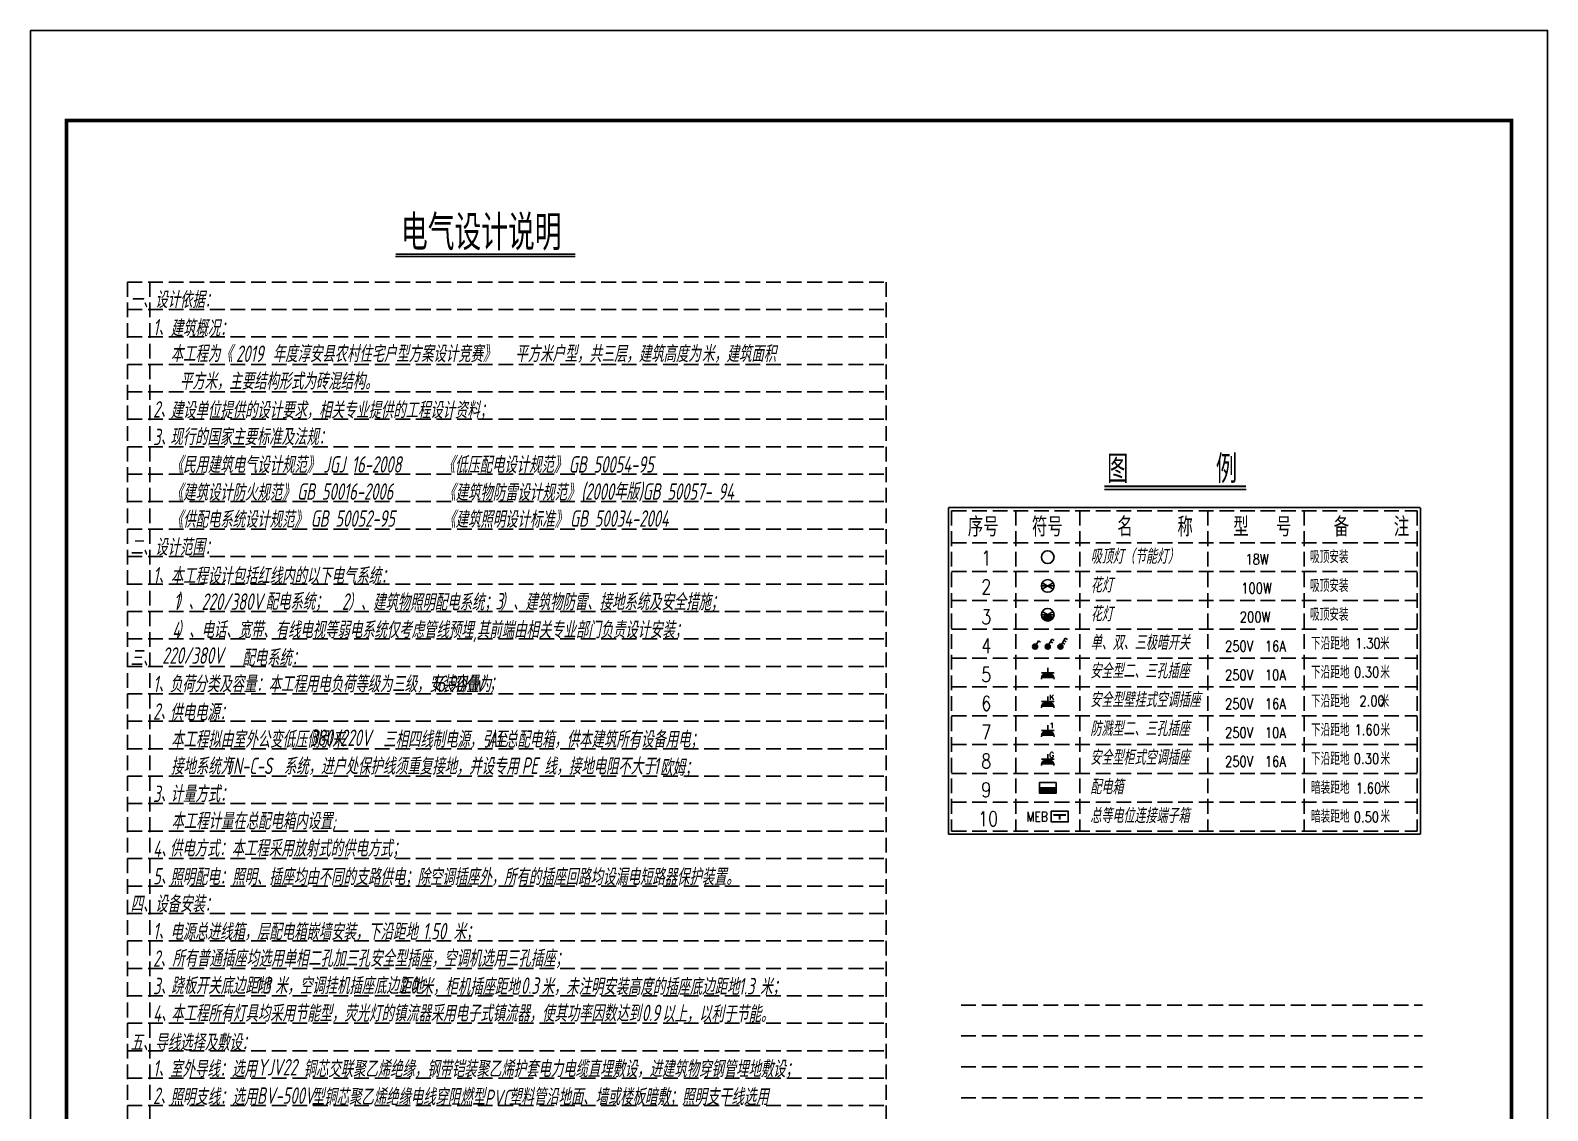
# Model space of a CAD drawing. Header units: millimetres. Extents: x -807114 to 558292, y -468455 to -61603.
# Drawn here: x -599457 to -573673, y -417475 to -399110 of the extents above; entities that cross this region are included whole.
import ezdxf
from ezdxf.enums import TextEntityAlignment as Align

# ---------------------------------------------------------------- set-up
doc = ezdxf.new("R2010")
doc.units = ezdxf.units.MM
doc.header["$LTSCALE"] = 1000
doc.linetypes.add('DASH', pattern=[0.35, 0.25, -0.1])
for name, color, linetype in [('EQUIP-动力', 3, 'Continuous'), ('EQUIP-照明', 3, 'Continuous'), ('EQUIP-箱柜', 3, 'Continuous'), ('lamp', 7, 'Continuous'), ('PUB_TEXT', 3, 'Continuous'), ('PUB_TITLE', 4, 'Continuous'), ('标注1', 7, 'Continuous')]:
    doc.layers.add(name, color=color, linetype=linetype)
doc.styles.add('_HZK', font='txt.shx', dxfattribs={"width": 0.8, "bigfont": 'HZK.shx'})
doc.styles.add('_HZTXT', font='txt', dxfattribs={"bigfont": 'HZTXT'})
doc.styles.add('_TCH_LABEL', font='COMPLEX', dxfattribs={"bigfont": 'GBCBIG'})
doc.styles.add('HZ_SIMPLEX', font='SIMPLEX.shx', dxfattribs={"width": 0.7, "bigfont": 'hztxt.shx'})
doc.styles.add('SIMPLEX', font='SIMPLEX.SHX')
doc.styles.add('TEXT', font='gbeitc.shx', dxfattribs={"width": 0.85, "bigfont": 'hztxt.shx'})

# ---------------------------------------------------------------- blocks, each defined once
blk = doc.blocks.new('G$CB05D023B')
at = {"layer": 'PUB_TITLE'}
blk.add_lwpolyline([(0, 36466), (0, 0), (25784, 0), (25784, 36466)], close=True, dxfattribs=at)
at = {"layer": 'PUB_TITLE', "const_width": 61.4}
blk.add_lwpolyline([(614, 34931), (614, 614), (25170, 614), (25170, 34931)], close=True, dxfattribs=at)
blk = doc.blocks.new('PPPP')
at = {"layer": 'EQUIP-动力'}
h = blk.add_hatch(color=256, dxfattribs=at)
edge = h.paths.add_edge_path()
edge.add_line((-12365, 164817), (-12018, 164817))
edge.add_arc((-12191, 164769), 180, 15.4332, 164.5668)
for p, q in [((-12190, 165093), (-12190, 164817)), ((-12370, 164949), (-12010, 164949)), ((-12365, 164817), (-12018, 164817)), ((-12364, 164817), (-12017, 164817))]:
    blk.add_line(p, q, dxfattribs=at)
for centre, start, end in [((-12190, 164769), 0, 180), ((-12191, 164769), 15.4332, 164.5668)]:
    blk.add_arc(centre, 180, start, end, dxfattribs=at)
blk = doc.blocks.new('rrrr')
at = {"layer": 'EQUIP-照明'}
h = blk.add_hatch(color=256, dxfattribs=at)
edge = h.paths.add_edge_path()
edge.add_arc((-128876, 125039), 72, 0, 360)
for p, q in [((-128745, 125273), (-128869, 125059)), ((-128817, 125149), (-128752, 125111)), ((-128781, 125211), (-128716, 125174)), ((-128745, 125273), (-128680, 125236))]:
    blk.add_line(p, q, dxfattribs=at)
blk.add_circle((-128876, 125039), 72, dxfattribs=at)
blk = doc.blocks.new('LLLL')
at = {"layer": 'EQUIP-照明'}
h = blk.add_hatch(color=256, dxfattribs=at)
edge = h.paths.add_edge_path()
edge.add_arc((-15117, 164271), 72, 0, 360)
for q in [(-15090, 164321), (-14961, 164396)]:
    blk.add_line((-15025, 164433), q, dxfattribs=at)
blk.add_circle((-15117, 164271), 72, dxfattribs=at)
blk = doc.blocks.new('HHHH')
at = {"layer": 'EQUIP-照明'}
h = blk.add_hatch(color=256, dxfattribs=at)
edge = h.paths.add_edge_path()
edge.add_arc((-14597, 164713), 72, 0, 360)
for p, q in [((-14482, 164920), (-14570, 164768)), ((-14518, 164858), (-14453, 164820)), ((-14482, 164920), (-14417, 164883))]:
    blk.add_line(p, q, dxfattribs=at)
blk.add_circle((-14597, 164713), 72, dxfattribs=at)
blk = doc.blocks.new('DDDD')
at = {"layer": 'EQUIP-照明'}
blk.add_hatch(color=256, dxfattribs=at).paths.add_polyline_path([(-14227, 165525), (-14383, 165435, 0.57735), (-14071, 165435)])
for p, q in [((-14407, 165525), (-14047, 165525)), ((-14383, 165615), (-14071, 165435)), ((-14071, 165615), (-14383, 165435))]:
    blk.add_line(p, q, dxfattribs=at)
blk.add_circle((-14227, 165525), 180, dxfattribs=at)
blk = doc.blocks.new('SSSS')
at = {"layer": 'EQUIP-照明'}
for p, q in [((-14919, 165525), (-14559, 165525)), ((-14583, 165615), (-14895, 165435)), ((-14895, 165615), (-14583, 165435))]:
    blk.add_line(p, q, dxfattribs=at)
blk.add_circle((-14739, 165525), 180, dxfattribs=at)

msp = doc.modelspace()

# ---------------------------------------------------------------- hatches: boundary and pattern name
at = {"layer": 'EQUIP-箱柜'}
msp.add_hatch(color=256, dxfattribs=at).paths.add_polyline_path([(-582023.6, -411986.5), (-582310.8, -411986.5), (-582310.8, -412076.2), (-582023.6, -412076.2)])

# ---------------------------------------------------------------- linework, layer by layer
msp.add_line((-593249.7, -402953.6), (-590198.1, -402953.6))
at = {"const_width": 27.2}
msp.add_lwpolyline([(-593249.7, -402917.1), (-590198.1, -402917.1)], dxfattribs=at)
at = {"layer": 'EQUIP-照明'}
msp.add_circle((-582167.2, -408066.1), 107.7, dxfattribs=at)
at = {"layer": 'EQUIP-箱柜'}
msp.add_line((-582310.8, -411986.5), (-582023.6, -411986.5), dxfattribs=at)
for points in [[(-582023.6, -411896.7), (-582023.6, -412076.2), (-582310.8, -412076.2), (-582310.8, -411896.7)], [(-582107.4, -412386.8), (-581820.2, -412386.8), (-581820.2, -412566.3), (-582107.4, -412566.3)]]:
    msp.add_lwpolyline(points, close=True, dxfattribs=at)
at = {"layer": 'EQUIP-箱柜', "const_width": 35.9}
for points in [[(-581856.1, -412447.8), (-582071.5, -412447.8)], [(-581963.8, -412447.8), (-581963.8, -412530.4)]]:
    msp.add_lwpolyline(points, dxfattribs=at)
at = {"layer": 'PUB_TEXT'}
msp.add_line((-581203.6, -406913.4), (-578796.3, -406913.4), dxfattribs=at)
at = {"layer": 'PUB_TEXT', "const_width": 35.1}
msp.add_lwpolyline([(-581203.6, -406863.1), (-578796.3, -406863.1)], dxfattribs=at)
at = {"layer": '标注1', "color": 251, "linetype": 'DASH'}
for p, q in [((-597804, -403388.8), (-597804, -422057.5)), ((-597804, -403388.8), (-584916, -403388.8)), ((-597424.8, -403388.8), (-597424.8, -422057.5)), ((-584916, -403388.8), (-584916, -422057.5)), ((-597804, -403855.5), (-584916, -403855.5)), ((-597804, -404322.2), (-584916, -404322.2)), ((-597804, -404789), (-584916, -404789)), ((-597804, -405255.7), (-584916, -405255.7)), ((-597804, -405722.4), (-584916, -405722.4)), ((-597804, -406189.1), (-584916, -406189.1)), ((-597804, -406655.8), (-584916, -406655.8)), ((-597804, -407122.5), (-584916, -407122.5)), ((-583800.7, -407276.5), (-583800.7, -412721.6)), ((-583800.7, -407276.5), (-575890.2, -407276.5)), ((-582711.7, -407276.5), (-582711.7, -412721.6)), ((-581622.7, -407276.5), (-581622.7, -412721.6)), ((-579444.7, -407276.5), (-579444.7, -412721.6)), ((-577811.2, -407276.5), (-577811.2, -412721.6)), ((-575890.2, -407276.5), (-575890.2, -412721.6)), ((-597804, -407589.3), (-584916, -407589.3)), ((-583800.7, -407821), (-575890.2, -407821)), ((-597804, -408056), (-584916, -408056)), ((-583800.7, -408311.1), (-575890.2, -408311.1)), ((-597804, -408522.7), (-584916, -408522.7)), ((-583800.7, -408801.1), (-575890.2, -408801.1)), ((-597804, -408989.4), (-584916, -408989.4)), ((-583800.7, -409291.2), (-575890.2, -409291.2)), ((-597804, -409456.1), (-584916, -409456.1)), ((-597804, -409922.8), (-584916, -409922.8)), ((-583800.7, -409781.3), (-575890.2, -409781.3)), ((-597804, -410389.6), (-584916, -410389.6)), ((-583800.7, -410271.3), (-575890.2, -410271.3)), ((-597804, -410856.3), (-584916, -410856.3)), ((-583800.7, -410761.4), (-575890.2, -410761.4)), ((-583800.7, -411251.4), (-575890.2, -411251.4)), ((-597804, -411323), (-584916, -411323)), ((-583800.7, -411741.5), (-575890.2, -411741.5)), ((-597804, -411789.7), (-584916, -411789.7)), ((-597804, -412256.4), (-584916, -412256.4)), ((-583800.7, -412231.5), (-575890.2, -412231.5)), ((-597804, -412723.1), (-584916, -412723.1)), ((-583800.7, -412721.6), (-575890.2, -412721.6)), ((-583800.7, -412721.6), (-575890.2, -412721.6)), ((-597804, -413189.9), (-584916, -413189.9)), ((-597804, -413656.6), (-584916, -413656.6)), ((-597804, -414123.3), (-584916, -414123.3)), ((-597804, -414590), (-584916, -414590)), ((-597804, -415056.7), (-584916, -415056.7)), ((-597804, -415523.4), (-584916, -415523.4)), ((-583638.9, -415681.2), (-575796.9, -415681.2)), ((-597804, -415990.1), (-584916, -415990.1)), ((-583638.9, -416205.8), (-575796.9, -416205.8)), ((-597804, -416456.9), (-584916, -416456.9)), ((-597804, -416923.6), (-584916, -416923.6)), ((-583638.9, -416730.4), (-575796.9, -416730.4)), ((-597804, -417390.3), (-584916, -417390.3)), ((-583638.9, -417254.9), (-575796.9, -417254.9))]:
    msp.add_line(p, q, dxfattribs=at)
at = {"layer": '标注1', "color": 251, "linetype": 'DASH', "const_width": 27.2}
for points in [[(-583855.2, -407222.1), (-583855.2, -412776)], [(-583855.2, -407222.1), (-575835.7, -407222.1)], [(-575835.7, -407222.1), (-575835.7, -412776)], [(-583855.2, -412776), (-575835.7, -412776)]]:
    msp.add_lwpolyline(points, dxfattribs=at)

# ---------------------------------------------------------------- block references
at = {"color": 1}
msp.add_blockref('G$CB05D023B', (-599456.9, -435576.2), dxfattribs=at)
at = {"layer": 'EQUIP-照明', "xscale": 0.5983542337871784, "yscale": 0.5983542337871784, "zscale": 0.5983542337871784}
for name, p in [('SSSS', (-573348, -507598.7)), ('DDDD', (-573654.3, -508088.7)), ('LLLL', (-573337.1, -507878.2)), ('HHHH', (-573433.1, -508142.5)), ('PPPP', (-574873.2, -508728.7)), ('PPPP', (-574873.2, -509218.8)), ('PPPP', (-574873.2, -509708.8)), ('PPPP', (-574873.2, -510198.9))]:
    msp.add_blockref(name, p, dxfattribs=at)
at = {"layer": 'EQUIP-照明', "color": 1, "xscale": 0.5983542337871784, "yscale": 0.5983542337871784, "zscale": 0.5983542337871784}
msp.add_blockref('rrrr', (-504838.3, -484403.2), dxfattribs=at)

# ---------------------------------------------------------------- texts
at = {"width": 0.8}
for s, height, style, p in [('电气设计说明', 598.35, '_HZK', (-593159, -402848.5, 1305.1)), ('1', 248.1, 'HZ_SIMPLEX', (-583298.5, -408207.4)), ('18W', 179.51, 'HZ_SIMPLEX', (-578809.7, -408191.9)), ('2', 248.1, 'HZ_SIMPLEX', (-583298.5, -408693.7)), ('100W', 179.51, 'HZ_SIMPLEX', (-578879.4, -408682.1)), ('3', 248.1, 'HZ_SIMPLEX', (-583298.5, -409205.8)), ('200W', 179.51, 'HZ_SIMPLEX', (-578903.9, -409172.1)), ('4', 248.1, 'HZ_SIMPLEX', (-583298.5, -409695.8)), ('1.30', 179.51, 'HZ_SIMPLEX', (-576940.7, -409621.5)), ('250V  16A', 179.51, 'HZ_SIMPLEX', (-579155.6, -409669.3)), ('5', 248.1, 'HZ_SIMPLEX', (-583298.5, -410185.9)), ('0.30', 179.51, 'HZ_SIMPLEX', (-576963.7, -410111.5)), ('250V  10A', 179.51, 'HZ_SIMPLEX', (-579155.6, -410159.4)), ('6', 248.1, 'HZ_SIMPLEX', (-583298.5, -410676)), ('250V  16A', 179.51, 'HZ_SIMPLEX', (-579155.6, -410649.4)), ('2.00', 179.51, 'HZ_SIMPLEX', (-576871.6, -410601.6)), ('7', 248.1, 'HZ_SIMPLEX', (-583298.5, -411166)), ('250V  10A', 179.51, 'HZ_SIMPLEX', (-579155.6, -411139.5)), ('1.60', 179.51, 'HZ_SIMPLEX', (-576955, -411091.6)), ('8', 248.1, 'HZ_SIMPLEX', (-583298.5, -411656.1)), ('250V  16A', 179.51, 'HZ_SIMPLEX', (-579155.6, -411629.5)), ('0.30', 179.51, 'HZ_SIMPLEX', (-576966.6, -411581.7)), ('9', 248.1, 'HZ_SIMPLEX', (-583298.5, -412146.1)), ('1.60', 179.51, 'HZ_SIMPLEX', (-576931.4, -412082.8)), ('10', 248.15, 'HZ_SIMPLEX', (-583351.8, -412636.2)), ('0.50', 179.51, 'HZ_SIMPLEX', (-576968.3, -412572.8))]:
    msp.add_text(s, height=height, dxfattribs=dict(at, style=style)).set_placement(p)
at = {"layer": 'EQUIP-照明', "style": '_TCH_LABEL', "flags": 8}
for tag, p in [('K', (-582101.1, -410448.5)), ('1', (-582098, -410926.1)), ('G', (-582101.1, -411428.6))]:
    msp.add_attdef(tag, text='K', height=89.8, dxfattribs=at).set_placement(p, align=Align.MIDDLE_CENTER)
at = {"layer": 'lamp', "style": 'SIMPLEX', "width": 0.8}
msp.add_text('MEB', height=167.54, dxfattribs=at).set_placement((-582531.1, -412560.7, -1305.1))
at = {"layer": 'PUB_TEXT', "color": 0, "style": 'TEXT', "width": 0.75}
for s, height, p in [('一、设计依据：', 280, (-597756.8, -403832.2, 1305.1)), ('1、', 280, (-597371.1, -404299.6, 1305.1)), ('建筑概况：', 280, (-597074.8, -404314.9, 1305.1)), ('本工程为《      年度淳安县农村住宅户型方案设计竞赛》   平方米户型，共三层，建筑高度为 ', 280, (-597073.4, -404751.1)), ('2019', 280, (-595961.7, -404747.8, 1842.9)), ('米，建筑面积', 280, (-588047.3, -404750.5, 1305.1)), ('平方米，主要结构形式为砖混结构。', 280, (-596918.9, -405217.2, 1305.1)), ('2、', 280, (-597371.1, -405693.8, 1305.1)), ('建设单位提供的设计要求，相关专业提供的工程设计资料；', 280, (-597073.4, -405709, 1305.1)), ('3、', 280, (-597371.1, -406162.9, 1305.1)), ('现行的国家主要标准及法规：', 280, (-597080.1, -406162.9, 1305.1)), ('《民用建筑电气设计规范》', 280, (-597072.9, -406637.2, 1305.1)), ('JGJ 16-2008', 280, (-594477.6, -406629.4, 1305.1)), ('《低压配电设计规范》', 280, (-592454.9, -406637.2, 1305.1)), ('GB 50054-95', 280, (-590307, -406629.4, 1305.1)), ('《建筑设计防火规范》', 280, (-597072.9, -407107.4, 1305.1)), ('GB 50016-2006  ', 280, (-594923.5, -407090.2, 1305.1)), ('《建筑物防雷设计规范》', 280, (-592442.2, -407107.4, 1305.1)), ('(2000年版)GB 50057- 94', 280, (-590095.6, -407090.2, 1305.1)), ('《供配电系统设计规范》', 280, (-597072.9, -407566.8, 1305.1)), ('GB 50052-95 ', 280, (-594692.6, -407549.5, 1305.1)), ('《建筑照明设计标准》', 280, (-592442.2, -407566.8, 1305.1)), ('GB 50034-2004', 280, (-590286.6, -407549.5, 1305.1)), ('二、设计范围：', 280, (-597756.8, -408038.3, 1305.1)), ('吸顶灯（节能灯）', 250, (-581441.5, -408179.6)), ('1、', 280, (-597371.1, -408515.3, 1305.1)), ('本工程设计包括红线内的以下电气系统：', 280, (-597072.9, -408526.1, 1305.1)), ('花灯', 250, (-581438.8, -408667.1)), ('）、', 280, (-596983.7, -408961.7, 1305.1)), ('配电系统；', 280, (-595461.3, -408962.5)), ('）、建筑物照明配电系统；', 280, (-594056.4, -408974, 1305.1)), ('3', 280, (-591552.9, -408956.5, 1305.1)), ('）、建筑物防雷、接地系统及安全措施；', 280, (-591466.9, -408968.8, 1305.1)), ('1', 280, (-597020, -408961.7, 1305.1)), ('220/380V', 280, (-596548.1, -408961.7, 1305.1)), ('2', 280, (-594162.5, -408961.7, 1305.1)), ('花灯', 250, (-581438.8, -409157.2)), ('4', 280, (-597047, -409444.7, 1305.1)), ('）、电话、宽带、有线电视等弱电系统仅考虑管线预埋,其前端由相关专业部门负责设计安装；', 280, (-596971.7, -409444.7, 1305.1)), ('单、双、三极暗开关', 250, (-581442, -409644)), ('三、', 280, (-597756.8, -409923.1, 1305.1)), ('220/380V', 280, (-597215.6, -409878.2, 1305.1)), ('配电系统：', 280, (-595858.5, -409918.1, 1305.1)), ('安全型二、三孔插座', 250, (-581447.1, -410126.9)), ('1、', 280, (-597371.1, -410362.6, 1305.1)), ('负荷分类及容量：本工程用电负荷等级为三级，安装容量为', 280, (-597090, -410363.9, 1305.1)), ('16.90KW', 280, (-592632, -410357, 1305.1)), ('；', 280, (-591660.5, -410351.8, 5280.2)), ('安全型壁挂式空调插座', 250, (-581447.1, -410616.9)), ('2、', 280, (-597371.1, -410829.4, 1305.1)), ('供电电源：', 280, (-597083.3, -410846.2, 1305.1)), ('   本工程拟由室外公变低压侧引来', 280, (-597406.6, -411306.3, 1305.1)), ('380/220V', 280, (-594704.2, -411276.2, 1305.1)), ('三相四线制电源，引至', 280, (-593463.1, -411306.3, 1305.1)), ('总配电箱，供本建筑所有设备用电；', 280, (-591393.7, -411306.3, 1305.1)), ('防溅型二、三孔插座', 250, (-581446.9, -411107)), ('AL', 280, (-591686, -411291.6, 1305.1)), ('接地系统为', 280, (-597069.8, -411762.5)), ('TN-C-S', 280, (-596155.6, -411754)), ('系统，进户处保护线须重复接地，并设专用', 280, (-595151.9, -411762.5)), ('PE', 280, (-591107.2, -411751.1)), ('线，接地电阻不大于', 280, (-590728.7, -411762.5)), ('1', 280, (-588867.7, -411754.4)), ('欧姆；', 280, (-588757.5, -411784.8)), ('安全型柜式空调插座', 250, (-581447.1, -411597)), ('3、', 280, (-597371.1, -412229.5, 1305.1)), ('计量方式：', 280, (-597074.4, -412232.6, 1305.1)), ('配电箱', 250, (-581446.5, -412097.4)), ('本工程计量在总配电箱内设置;', 280, (-597060.7, -412694.8, 1305.1)), ('总等电位连接端子箱', 250, (-581449.5, -412587.1, -1305.1)), ('4、', 280, (-597371.1, -413162.9, 1305.1)), ('供电方式：本工程采用放射式的供电方式；', 280, (-597088.1, -413157.5, 1305.1)), ('5、', 280, (-597371.1, -413629.7, 1305.1)), ('照明配电：照明、插座均由不同的支路供电；除空调插座外，所有的插座回路均设漏电短路器保护装置。', 280, (-597081.1, -413643.3, 1305.1)), ('四、设备安装：', 280, (-597756.8, -414103, 1305.1)), ('1、', 280, (-597371.1, -414563.1, 1305.1)), ('电源总进线箱，层配电箱嵌墙安装，下沿距地', 280, (-597079, -414575.7)), ('1.50', 280, (-592788.5, -414564.7)), ('米；', 280, (-592267.6, -414575.7)), ('2、', 280, (-597371.1, -415029.8, 1305.1)), ('所有普通插座均选用单相二孔加三孔安全型插座，空调机选用三孔插座；', 280, (-597047.9, -415028.5)), ('3、', 280, (-597371.1, -415496.5, 1305.1)), ('跷板开关底边距地', 280, (-597066.7, -415492.8)), ('1.3', 280, (-595640.2, -415483.5)), ('米，空调挂机插座底边距地', 280, (-595300, -415492.8)), ('2.0', 280, (-593178.8, -415485.7)), ('米，柜机插座距地', 280, (-592827.4, -415509.6)), ('0.3', 280, (-591120.5, -415490.7)), ('米，未注明安装高度的插座底边距地', 280, (-590773.1, -415509.6)), ('1.3', 280, (-587421.5, -415499.4)), ('米；', 280, (-587057.9, -415509.6)), ('4、', 280, (-597371.1, -415963.2, 1305.1)), ('本工程所有灯具均采用节能型，荧光灯的镇流器采用电子式镇流器，使其功率因数达到', 280, (-597064.5, -415962.3)), ('0.9', 280, (-589066.8, -415953.4)), ('以上，以利于节能。', 280, (-588724.6, -415973)), ('五、导线选择及敷设：', 280, (-597756.8, -416458.4, 1305.1)), ('1、', 280, (-597371.1, -416896.7, 1305.1)), ('室外导线：选用       铜芯交联聚乙烯绝缘，钢带铠装聚乙烯护套电力电缆直埋敷设，进建筑物穿钢管埋地敷设；', 280, (-597084.4, -416907.6, 1305.1)), ('YJV22', 280, (-595599, -416877.4, -38.6)), ('2、', 280, (-597371.1, -417363.4, 1305.1)), ('照明支线：选用', 280, (-597078.3, -417382.9)), ('BV-500V', 280, (-595605.5, -417358.9, -1343.8)), ('型铜芯聚乙烯绝缘电线穿阻燃型', 280, (-594676.1, -417382.9)), ('PVC', 280, (-591737.2, -417399.8)), ('塑料管沿地面、墙或楼板暗敷；照明支干线选用', 280, (-591326.5, -417382.9))]:
    msp.add_text(s, height=height, dxfattribs=at).set_placement(p)
at = {"layer": 'PUB_TEXT', "width": 0.8}
for s, height, style, p in [('图    例', 478.68, '_HZK', (-581160, -406807.4)), ('序号', 326.7, '_HZTXT', (-583525.9, -407715.1)), ('符号', 326.7, '_HZTXT', (-582436.9, -407715.1)), ('名   称', 326.7, '_HZTXT', (-580984.8, -407715.1)), ('型  号', 326.7, '_HZTXT', (-579016, -407715.1)), ('备   注', 326.7, '_HZTXT', (-577308.2, -407715.1)), ('吸顶安装', 215.41, '_HZK', (-577710.7, -408168.3)), ('吸顶安装', 215.41, '_HZK', (-577710.7, -408658.3)), ('吸顶安装', 215.41, '_HZK', (-577710.7, -409148.4)), ('下沿距地', 215.41, '_HZK', (-577694.1, -409641.3)), ('米', 215.4, '_HZK', (-576522.4, -409641.3)), ('下沿距地', 215.41, '_HZK', (-577694.1, -410131.4)), ('米', 215.4, '_HZK', (-576516.7, -410131.4)), ('下沿距地', 215.41, '_HZK', (-577694.1, -410621.4)), ('米', 215.4, '_HZK', (-576528.2, -410621.4)), ('下沿距地', 215.41, '_HZK', (-577694.1, -411111.5)), ('米', 215.4, '_HZK', (-576513.8, -411111.5)), ('下沿距地', 215.41, '_HZK', (-577694.1, -411601.5)), ('米', 215.4, '_HZK', (-576513.8, -411601.5)), ('暗装距地', 215.41, '_HZK', (-577694.1, -412091.6)), ('米', 215.4, '_HZK', (-576514.4, -412091.6)), ('暗装距地', 215.41, '_HZK', (-577694.1, -412581.6)), ('米', 215.4, '_HZK', (-576514.4, -412581.6))]:
    msp.add_text(s, height=height, dxfattribs=dict(at, style=style)).set_placement(p)

doc.saveas('drawing.dxf')
